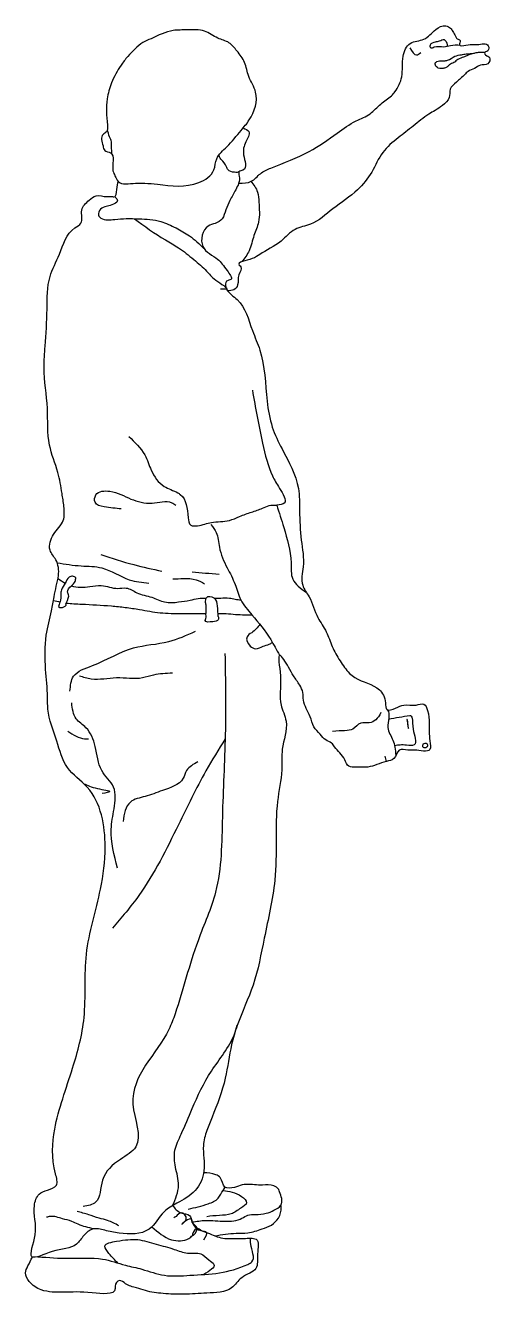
# Model space of a CAD drawing. Header units: metres. Extents: x -10 to 50, y 0 to 164.
import ezdxf

# ---------------------------------------------------------------- set-up
doc = ezdxf.new("R2010")
doc.units = ezdxf.units.M
doc.layers.add('ceco.net 232', color=7, linetype='Continuous')

msp = doc.modelspace()

# ---------------------------------------------------------------- linework, layer by layer
at = {"layer": 'ceco.net 232'}
for points, knots in [([(6.31, 162.5), (7.25, 162.95), (8.74, 163.68), (11.12, 163.59), (13.22, 163.77), (14.78, 162.5), (16.47, 162.14), (17.49, 160.82), (18.59, 159.47), (18.82, 157.45), (20.43, 155.24), (19.51, 152.41), (17.72, 150.36), (16.4, 148.65), (14.65, 147.23), (14.59, 145.05), (11.62, 143.06), (8.37, 143.52), (5.62, 143.8), (3.99, 143.84), (2.15, 143.43), (1.66, 144.72), (1.05, 145.82), (1.85, 147.79), (0.2, 147.86), (0.09, 148.72), (-0.17, 149.36), (-0.03, 150.14), (0.71, 150.43), (0.56, 152.29), (0.41, 154.27), (1.16, 156.96), (2.16, 158.76), (3.24, 160.19), (4.21, 161.15), (5.17, 162.12), (5.94, 162.31), (6.31, 162.5)], [0, 0, 0, 0, 3.045398, 4.851979, 7.113249, 9.063956, 10.614214, 12.093128, 13.891851, 15.77048, 17.99094, 21.691313, 23.405358, 26.225451, 28.256759, 29.733109, 32.293652, 37.638249, 39.299659, 40.503003, 42.770507, 43.595012, 44.296788, 46.646651, 47.451972, 48.078721, 48.93478, 49.610775, 50.162131, 51.037532, 54.419349, 56.59088, 59.170198, 60.602985, 61.931567, 63.296426, 64.581706, 64.581706, 64.581706, 64.581706]), ([(17.65, 143.79), (18.24, 143.79), (19.36, 143.79), (20.4, 145.14), (23.02, 146.27), (26.58, 147.53), (30.03, 150), (32.55, 151.82), (34.74, 152.61), (35.97, 154.1), (37.23, 154.82), (38.22, 155.98), (39.04, 157.73), (38.71, 159.92), (39.63, 162.23), (41.88, 162.16), (42.9, 163.66), (44.25, 164.33), (45.11, 163.94), (45.41, 163.37), (45.69, 162.92), (45.91, 162.44), (46.54, 162.34), (46, 161.43), (47.31, 161.76), (48.04, 161.74), (48.94, 161.75), (49.75, 161.97), (50.14, 161.35), (49.96, 160.83), (49.33, 160.73), (49.72, 160.26), (50.38, 160.17), (50, 158.93), (48.92, 159.27), (48.24, 158.54), (47.41, 158.39), (46.74, 157.61), (45.93, 156.95), (44.88, 156.07), (45.1, 154.72), (44.09, 153.87), (43.18, 153.22), (41.8, 152.49), (40.3, 151.17), (38.24, 149.64), (36.09, 147.87), (35.01, 145.15), (32.9, 142.54), (29.93, 140.69), (27.52, 138.41), (24.75, 137.99), (23.05, 135.94), (20.83, 134.94), (19.42, 133.85), (17.18, 133.55), (18.22, 132.79), (17.41, 131.81), (17.74, 130.77), (17.07, 129.86), (16.51, 129.86), (16.21, 129.86)], [0, 0, 0, 0, 1.657498, 3.1908, 4.740086, 10.131664, 14.482545, 17.389334, 19.43818, 21.303529, 23.047965, 23.714815, 25.863206, 28.52697, 30.412691, 32.270275, 34.274816, 35.628313, 36.32906, 36.83513, 37.537274, 37.939754, 38.381301, 38.946951, 39.766564, 40.82226, 41.666243, 42.415299, 43.045155, 43.401417, 43.940152, 44.225707, 44.83595, 45.687288, 46.660878, 47.531811, 48.453839, 49.066217, 50.508026, 51.733845, 52.799374, 54.150264, 55.309486, 56.257649, 58.790289, 61.255696, 64.020127, 66.938835, 69.860854, 73.904145, 77.430463, 79.526272, 81.888971, 85.160293, 86.276801, 88.147158, 88.42885, 89.503267, 90.828385, 91.612624, 92.446759, 92.446759, 92.446759, 92.446759]), ([(39.84, 161.3), (40.1, 160.83), (40.49, 160.13), (41.04, 160.55), (41.23, 160.69)], [0, 0, 0, 0, 1.249983, 1.852962, 1.852962, 1.852962, 1.852962]), ([(46.33, 161.62), (45.92, 161.65), (45.2, 161.69), (44.09, 161.26), (43.29, 161.63), (42.47, 161.11), (42.43, 161.93), (43.1, 162.1), (43.69, 162.17), (44.38, 162.59), (44.63, 161.89), (44.66, 161.58), (44.67, 161.52)], [0, 0, 0, 0, 1.224575, 2.142942, 3.38885, 3.819774, 4.237181, 5.024351, 5.544775, 6.165872, 6.92938, 7.115196, 7.115196, 7.115196, 7.115196]), ([(49.51, 160.7), (49.29, 160.71), (48.86, 160.72), (48.22, 160.63), (47.66, 160.5), (47.18, 160.3), (46.69, 160.06), (46.06, 159.9), (45.57, 159.36), (44.99, 159.21), (44.69, 158.83), (44.32, 158.67), (43.92, 158.62), (43.46, 158.66), (43.06, 158.99), (43.14, 159.5), (43.65, 159.67), (44.15, 159.62), (44.94, 159.69), (45.56, 160.29), (46.43, 160.4), (47.27, 160.57), (47.84, 160.58), (48.21, 160.62)], [0, 0, 0, 0, 0.673993, 1.282269, 1.945175, 2.378052, 2.818773, 3.602503, 4.261551, 4.944755, 5.30018, 5.677732, 6.104074, 6.510528, 7.050324, 7.459887, 7.747605, 8.552542, 8.99879, 10.078084, 10.945768, 11.55702, 12.664067, 12.664067, 12.664067, 12.664067]), ([(1.24, 147.54), (1.21, 147.86), (1.17, 148.39), (1.23, 149.17), (0.88, 149.87), (0.73, 150.4), (0.64, 150.71)], [0, 0, 0, 0, 0.988222, 1.595988, 2.30066, 3.259946, 3.259946, 3.259946, 3.259946]), ([(18.23, 150.94), (18.56, 150.79), (19.32, 150.44), (18.4, 148.94), (18.06, 147.55), (18.93, 145.48), (17.53, 145.36), (17.93, 144.18), (17.31, 143), (16.55, 141.62), (15.95, 140.38), (15.68, 139.13), (14.66, 138.54), (13.07, 138.22), (12.34, 135.23), (15.03, 134.15), (15.83, 132.85), (17.1, 131.26), (15.87, 131.19), (15.91, 130.59), (16, 130.32), (16, 130.3)], [0, 0, 0, 0, 0.815926, 2.179905, 3.899837, 5.872487, 6.432117, 6.979486, 8.814732, 10.407895, 11.694891, 12.968948, 14.02956, 15.012974, 17.727616, 20.255268, 22.172209, 23.418056, 24.041377, 24.781954, 24.827881, 24.827881, 24.827881, 24.827881]), ([(17.68, 145.25), (17.61, 145.15), (16.95, 145.2), (16.3, 145.32), (16, 146.12), (15.57, 146.75), (15.18, 147.04), (15.11, 147.46)], [0.4011567, 0.4011567, 0.4011567, 0.4011567, 0.4417041, 0.505732, 0.539776, 0.6164665, 0.6552364, 0.6552364, 0.6552364, 0.6552364]), ([(16.09, 130.07), (16.39, 129.47), (18.39, 128.39), (19.13, 125.18), (21.06, 121.02), (21.1, 116.63), (21.83, 112.26), (23.59, 108.64), (25.58, 105.19), (25.51, 101.05), (25.67, 97.69), (26.21, 94.83), (25.78, 92.91), (25.86, 91.5), (27.13, 89.95), (27.63, 87.69), (29.11, 85.77), (29.69, 83.73), (30.76, 81.96), (31.7, 80.55), (33.38, 79.18), (35.76, 78.86), (36.73, 76.96), (36.68, 75.29), (38.06, 75.85), (39.13, 76.39), (40.4, 76.02), (41.71, 76.58), (42.29, 75.22), (42.34, 73.64), (42.29, 72.08), (42.71, 69.89), (40.7, 70.47), (39.53, 70.3), (38.2, 70.68), (37.99, 69.1), (36.23, 68.88), (34.73, 68.02), (33.11, 68.25), (31.78, 68.08), (31.3, 69.6), (30.35, 70.36), (29.68, 71.4), (28.83, 71.65), (28.19, 72.51), (27.25, 73.36), (26.92, 75.04), (25.95, 76.37), (26.05, 77.87), (25.53, 78.93), (24.73, 79.96), (24.11, 81.19), (22.45, 83.81), (23.41, 79), (22.67, 76.79), (24.29, 73.64), (23.09, 70.83), (23.37, 67.33), (22.47, 63.45), (22.52, 58.65), (22.48, 52.69), (20.99, 46.5), (19.85, 40.06), (17.71, 35.7), (16.51, 31.66), (16.04, 27.56), (14.66, 23.91), (13.48, 21.09), (12.83, 18.76), (13.52, 16.06), (12.23, 13.07), (9.9, 11.87), (7.6, 10.56), (6.2, 7.59), (2.74, 7.66), (0.44, 8.15), (-1.28, 8.61), (-2.47, 7.54), (-3.65, 5.73), (-6.1, 5.89), (-10.06, 3.78), (-8.09, 8.32), (-9.19, 10.56), (-8.41, 12.95), (-7.12, 13.41), (-5.59, 13.89), (-6.64, 17.19), (-6.39, 22.05), (-3.88, 28.7), (-1.9, 36.18), (-2.63, 44.15), (-0.23, 51.35), (0.7, 58.58), (-0.39, 64.9), (-4.94, 67.88), (-5.87, 71.8), (-7.13, 74.75), (-7.07, 77.92), (-7.44, 81.09), (-7.51, 84.89), (-6.65, 87.96), (-6.28, 90.09), (-6, 91.61), (-5.55, 93.18), (-5.76, 94.92), (-7.16, 96.37), (-6.45, 98.5), (-4.84, 99.87), (-4.95, 101.92), (-5.28, 103.95), (-5.74, 106.66), (-7.23, 110.16), (-6.94, 114.84), (-7.7, 119.06), (-7.35, 123.36), (-7.1, 127.24), (-7.2, 131.44), (-5.32, 134.74), (-4.64, 137.57), (-2.35, 138.62), (-3.02, 140.41), (-1.87, 141.48), (-0.76, 142.41), (0.37, 141.93), (1.12, 142.12), (1.78, 141.88), (1.87, 143.11), (1.97, 143.72), (2.03, 144.02)], [25.054522, 25.054522, 25.054522, 25.054522, 26.983393, 31.454442, 34.150207, 40.835639, 44.249798, 47.360467, 52.904718, 55.788363, 59.584204, 63.084952, 64.305481, 65.465061, 67.163249, 70.105786, 72.246927, 74.286259, 76.398092, 78.446202, 79.304512, 82.851439, 84.713041, 85.626429, 86.735016, 87.895505, 89.482029, 90.478546, 91.41338, 93.109146, 95.389833, 96.479564, 98.465193, 99.357614, 100.448352, 101.740365, 102.781115, 105.285477, 106.772847, 107.769361, 108.748164, 110.885795, 111.515505, 112.345874, 113.381209, 114.649215, 116.041457, 118.364733, 119.33524, 120.383127, 121.836499, 123.136361, 125.039105, 127.699985, 131.488842, 133.681457, 137.340418, 140.001299, 144.14514, 149.15852, 154.353967, 161.962968, 168.206311, 173.847043, 176.421113, 180.823124, 186.179337, 188.024046, 190.016875, 193.303688, 196.079384, 198.981285, 200.97107, 203.936993, 207.858981, 209.764668, 211.341504, 212.731485, 214.214446, 217.500625, 220.201825, 223.072511, 226.866994, 228.472045, 229.650892, 230.972007, 232.450833, 238.246681, 246.482354, 253.179541, 261.403832, 270.005779, 275.524447, 283.579272, 287.217616, 290.900771, 295.191156, 296.736097, 300.331134, 304.780451, 308.004838, 309.837825, 311.273198, 312.653414, 314.724727, 316.174826, 318.267134, 320.468256, 322.270024, 323.963314, 326.742337, 330.451739, 335.204853, 340.523769, 343.271537, 348.076375, 352.311493, 355.463159, 359.408125, 360.407714, 362.114301, 363.71174, 364.783396, 366.189359, 366.908983, 367.065137, 368.130725, 369.166521, 369.166521, 369.166521, 369.166521]), ([(19.25, 144.02), (19.59, 143.58), (20.21, 142.78), (20.27, 140.9), (20.47, 138.96), (19.52, 136.97), (19.18, 135.08), (18.41, 134.06), (18.03, 133.6)], [0, 0, 0, 0, 1.624198, 2.941628, 5.51298, 7.339176, 9.418733, 11.162686, 11.162686, 11.162686, 11.162686]), ([(1.6, 142.04), (1.79, 141.85), (2.21, 141.39), (1.21, 140.93), (0.49, 140.79), (-0.3, 140.53), (-0.67, 139.71), (0.14, 138.9), (1.53, 139.1), (3.13, 139.23), (5.13, 139.16), (7.38, 139.04), (9.51, 138.03), (11.46, 136.95), (12.56, 135.91), (13.16, 135.33)], [0.017814, 0.017814, 0.017814, 0.017814, 0.666814, 1.574294, 2.320611, 3.121721, 3.946308, 4.429755, 6.234687, 7.72231, 9.370944, 12.210064, 14.366664, 16.384527, 18.877527, 18.877527, 18.877527, 18.877527]), ([(4.14, 139.19), (5.44, 138.23), (7.28, 136.87), (10.06, 135.4), (11.73, 133.97), (13.5, 132.53), (14.38, 131.26), (16.78, 129.96), (15.64, 130.05), (15.29, 130.07)], [0, 0, 0, 0, 4.870531, 6.853552, 9.350127, 11.582993, 13.254978, 15.077814, 15.874357, 15.874357, 15.874357, 15.874357]), ([(19.43, 116.97), (19.83, 114.71), (20.49, 111.03), (21.6, 106.47), (22.88, 104.4), (24.18, 102.27), (22.99, 102.13), (22.59, 102.09)], [0, 0, 0, 0, 6.994307, 11.405156, 13.271786, 15.270176, 16.280504, 16.280504, 16.280504, 16.280504]), ([(3.41, 110.99), (4.2, 110.24), (5.54, 109), (6.26, 106.42), (7.65, 104.41), (9.32, 103.99), (10.89, 102.97), (11.02, 101.33), (11.25, 99.35), (12.74, 99.41), (14.22, 100.04), (16.2, 99.88), (17.83, 100.69), (19.28, 101.18), (20.57, 101.59), (21.6, 102.13), (22.25, 102.1), (22.59, 102.09)], [0, 0, 0, 0, 3.176033, 5.323662, 7.992443, 9.950925, 10.326724, 13.522247, 14.510494, 15.406113, 17.260033, 19.593183, 21.020495, 22.663966, 24.171699, 25.096596, 26.085209, 26.085209, 26.085209, 26.085209]), ([(2.43, 101.62), (1.73, 101.67), (0.62, 101.76), (-1.16, 102.19), (-0.91, 103.93), (1.51, 104.04), (3.18, 103.03), (5.03, 102.41), (6.79, 102.25), (8.45, 102.82), (9.34, 102.21), (9.51, 102.09)], [0, 0, 0, 0, 2.234326, 3.533431, 4.489279, 6.347107, 9.27136, 10.657858, 12.088059, 14.62425, 15.240151, 15.240151, 15.240151, 15.240151]), ([(22.59, 102.09), (22.89, 101.13), (23.67, 98.68), (24.58, 95.58), (24.33, 92.24), (25.69, 91.31), (26.43, 90.8)], [0, 0, 0, 0, 3.020822, 7.700205, 9.810541, 12.285085, 12.285085, 12.285085, 12.285085]), ([(14.06, 99.57), (14.32, 99.25), (15.01, 98.41), (15.04, 96.29), (16.08, 94.11), (17.24, 91.95), (17.82, 89.67), (19.74, 87.49), (21.59, 85.23), (22.57, 83.34), (22.93, 82.65)], [0, 0, 0, 0, 1.222672, 3.184739, 6.029679, 8.406621, 10.547785, 12.965558, 16.976807, 19.31328, 19.31328, 19.31328, 19.31328]), ([(-0.21, 95.71), (1.21, 95.24), (3.81, 94.38), (6.49, 93.81), (7.71, 93.54)], [0, 0, 0, 0, 4.477707, 8.219231, 8.219231, 8.219231, 8.219231]), ([(-5.86, 94.64), (-4.83, 94.47), (-2.91, 94.15), (0.4, 94.22), (3, 92.29), (5.16, 92.09), (6.02, 92.01)], [0, 0, 0, 0, 3.144895, 5.851908, 9.708001, 12.278555, 12.278555, 12.278555, 12.278555]), ([(-3.45, 92.69), (-3.45, 92.57), (-3.48, 92.12), (-4.05, 91.63), (-4.71, 90.96), (-4.15, 90.25), (-4.85, 89.31), (-4.47, 89.04), (-6.02, 88.5), (-5.34, 89.75), (-5.44, 90.39), (-5.34, 91.28), (-4.79, 91.94), (-4.51, 92.74), (-3.73, 92.98), (-3.56, 92.76), (-3.45, 92.69)], [0, 0, 0, 0, 0.542271, 1.289871, 2.229223, 2.784391, 3.722772, 4.060213, 5.582636, 6.138883, 7.11558, 7.716551, 8.730189, 9.640444, 10.102149, 10.83823, 10.83823, 10.83823, 10.83823]), ([(9.14, 92.54), (9.6, 92.56), (10.59, 92.61), (12.04, 92.6), (12.86, 92.11), (13.21, 91.91)], [0, 0, 0, 0, 1.374486, 3.019726, 4.200731, 4.200731, 4.200731, 4.200731]), ([(-4.01, 91.65), (-3.26, 91.42), (-1.91, 91.45), (0.09, 91.87), (1.61, 91.14), (3.24, 91.53), (4.57, 90.54), (6.34, 90.3), (8.04, 89.38), (9.78, 89.53), (11.23, 89.73), (12.39, 90.06), (13.09, 90.07), (13.42, 90.07)], [1.982585, 1.982585, 1.982585, 1.982585, 4.370775, 5.860268, 8.024022, 9.090934, 10.605951, 12.643331, 14.416967, 16.224374, 17.725337, 18.816095, 19.818268, 19.818268, 19.818268, 19.818268]), ([(-4.69, 89.41), (-4.03, 89.33), (-2.06, 89.26), (0.48, 89.12), (2.99, 88.87), (5.09, 88.55), (7.52, 88.07), (10.09, 88.07), (12.07, 88.08), (13.08, 88.07), (13.39, 88.07)], [1.683292, 1.683292, 1.683292, 1.683292, 3.689412, 7.542908, 9.35978, 11.234231, 13.908493, 16.7833, 18.915114, 19.838361, 19.838361, 19.838361, 19.838361]), ([(15.01, 87.69), (14.98, 88.08), (14.95, 88.9), (14.76, 90.22), (13.34, 90.35), (13.31, 89.54), (13.44, 88.91), (13.41, 88.41), (13.39, 88.07)], [0, 0, 0, 0, 1.429134, 2.523647, 3.595106, 4.122667, 4.601823, 5.602736, 5.602736, 5.602736, 5.602736]), ([(14.49, 90.05), (14.78, 90.05), (15.43, 90.06), (16.34, 90.13), (17.19, 89.91), (17.69, 89.86), (17.94, 89.83)], [20.889576, 20.889576, 20.889576, 20.889576, 21.736717, 22.848968, 23.603365, 24.350627, 24.350627, 24.350627, 24.350627]), ([(15.01, 87.69), (15.03, 87.53), (15.07, 87.08), (14.26, 87.01), (13.16, 86.87), (13.47, 87.56), (13.42, 87.87), (13.39, 88.07)], [0, 0, 0, 0, 0.437103, 1.178084, 2.167237, 2.438464, 3.1198, 3.1198, 3.1198, 3.1198]), ([(14.98, 88.08), (15.24, 88.09), (15.89, 88.08), (17.35, 87.92), (18.55, 87.9), (19.37, 87.89)], [21.431306, 21.431306, 21.431306, 21.431306, 22.205524, 23.367813, 25.825778, 25.825778, 25.825778, 25.825778]), ([(-4.2, 78), (-4.14, 78.72), (-3.99, 80.43), (-0.11, 81.57), (3.47, 83.94), (8.37, 84.1), (10.91, 85.25), (12.04, 85.77)], [0, 0, 0, 0, 1.983769, 4.783901, 10.592164, 15.219508, 18.917048, 18.917048, 18.917048, 18.917048]), ([(20.41, 86.64), (20.09, 86.27), (19.6, 85.69), (18.42, 85.02), (18.97, 83.86), (19.93, 83.33), (20.75, 83.87), (21.52, 84), (21.89, 84.24), (22.03, 84.33)], [0, 0, 0, 0, 1.5027, 2.335326, 3.586486, 4.363797, 5.378614, 6.224294, 6.696648, 6.696648, 6.696648, 6.696648]), ([(15.88, 82.88), (15.94, 79.38), (16.04, 72.3), (15.44, 62.06), (15.47, 52.83), (11.76, 44.75), (10.3, 38.65), (7.72, 31.51), (1.96, 26.89), (5.7, 19.37), (1.95, 17.24), (-0.39, 15.21), (-0.17, 11.68), (-1.88, 11.39), (-2.49, 11.29)], [0, 0, 0, 0, 10.500779, 21.197977, 30.938218, 37.633467, 47.557917, 49.716581, 60.45274, 66.016529, 68.563483, 72.120003, 75.122579, 76.82312, 76.82312, 76.82312, 76.82312]), ([(9.07, 80.33), (8.24, 80.3), (6.93, 80.26), (4.6, 79.42), (1.86, 79.98), (-0.91, 79.29), (-2.47, 79.8), (-2.98, 79.97)], [0, 0, 0, 0, 2.453503, 3.923868, 7.301066, 10.560255, 12.15899, 12.15899, 12.15899, 12.15899]), ([(1.97, 55.1), (1.52, 56.78), (0.82, 59.35), (1.56, 62.77), (1.91, 65.71), (-0.58, 67.74), (-0.71, 70.71), (-1.71, 73.19), (-3.73, 74.39), (-3.89, 75.74), (-3.97, 76.49)], [0, 0, 0, 0, 5.090635, 7.780501, 10.596471, 13.215129, 16.444901, 19.167307, 20.885056, 23.005169, 23.005169, 23.005169, 23.005169]), ([(36.79, 75.71), (36.83, 75.67), (37.42, 75.09), (36.52, 73.34), (37.81, 71.69), (37.94, 70.48), (38.01, 69.68)], [0, 0, 0, 0, 0.166115, 2.457113, 4.246616, 6.06487, 6.06487, 6.06487, 6.06487]), ([(36.08, 75.23), (35.69, 74.44), (34.93, 73.77), (33.16, 74.02), (32.58, 72.77), (31.03, 72.91), (29.8, 72.79)], [0, 0, 0, 0, 2.093331, 3.275418, 5.103913, 7.442297, 7.442297, 7.442297, 7.442297]), ([(37.07, 74.4), (37.97, 74.56), (38.89, 74.73), (39.99, 74.89), (40.25, 74.12), (40.03, 73.14), (41.03, 70.8), (39.4, 71.02), (38.61, 71.07), (38.09, 70.98), (37.86, 70.94)], [0, 0, 0, 0, 2.807892, 2.89299, 3.157904, 4.727154, 6.78383, 7.755972, 8.600769, 9.308132, 9.308132, 9.308132, 9.308132]), ([(39.43, 74.34), (39.54, 73.74), (39.73, 72.69), (39.56, 73.75), (39.55, 74.36), (39.44, 74.32), (39.43, 74.31)], [0, 0, 0, 0, 1.16736, 2.041893, 2.321046, 2.360959, 2.360959, 2.360959, 2.360959]), ([(-4.47, 72.83), (-4.12, 72.59), (-3.46, 72.13), (-2.52, 71.85), (-1.98, 71.83), (-1.82, 71.83)], [0, 0, 0, 0, 1.276519, 2.406301, 2.881128, 2.881128, 2.881128, 2.881128]), ([(15.9, 71.82), (15.05, 70.45), (12.83, 66.85), (9.46, 59.92), (5.95, 52.74), (2.48, 48.69), (1.29, 47.3)], [0, 0, 0, 0, 4.832629, 12.6651, 23.151863, 28.615718, 28.615718, 28.615718, 28.615718]), ([(41.57, 71.2), (41.74, 71.25), (42.07, 71.35), (42.16, 70.75), (41.74, 70.61), (41.41, 70.85), (41.53, 71.07), (41.61, 71.22)], [0, 0, 0, 0, 0.436521, 0.841908, 1.2346, 1.462715, 1.87737, 1.87737, 1.87737, 1.87737]), ([(12.36, 68.85), (11.79, 68.54), (10.88, 68.05), (10.37, 65.96), (7.9, 65.23), (5.73, 64.35), (3.1, 63.87), (2.83, 62.11), (2.67, 61.11)], [0, 0, 0, 0, 1.838301, 2.931837, 6.037683, 8.429022, 10.464109, 13.170351, 13.170351, 13.170351, 13.170351]), ([(-2.42, 66.03), (-1.94, 65.81), (-1.04, 65.38), (1.65, 65.06), (0.42, 64.84), (-0.05, 64.76)], [0, 0, 0, 0, 1.873902, 3.525828, 4.555904, 4.555904, 4.555904, 4.555904]), ([(9.09, 11.4), (9.47, 12.27), (10.18, 13.9), (9.39, 16.29), (9.2, 18.62), (10.45, 21.05), (11.82, 24.53), (13.93, 28.97), (16.7, 32.16), (17.36, 34.35), (17.47, 34.74)], [0, 0, 0, 0, 2.741959, 5.138004, 7.298175, 9.541331, 13.138826, 18.601809, 24.232601, 25.446969, 25.446969, 25.446969, 25.446969]), ([(22.95, 13.18), (22.93, 13.28), (22.79, 13.62), (22.03, 14.2), (20.51, 13.93), (19.01, 14.25), (17.75, 14), (16.92, 13.66), (15.55, 13.49), (15.55, 14.96), (14.42, 15.57), (13.66, 15.62), (13.12, 15.65)], [12.219399, 12.219399, 12.219399, 12.219399, 12.536823, 13.345582, 14.79976, 16.920434, 17.959465, 18.508006, 19.750764, 21.099846, 21.771352, 23.38279, 23.38279, 23.38279, 23.38279]), ([(11.13, 10.94), (11.99, 11.13), (13.32, 11.43), (14.88, 12.08), (15.41, 13.01), (15.72, 13.48), (15.91, 13.76)], [0, 0, 0, 0, 2.675311, 4.138847, 4.793091, 5.824414, 5.824414, 5.824414, 5.824414]), ([(11.63, 9.27), (12.21, 9.36), (13.63, 9.59), (15.77, 9.27), (17.72, 9.43), (18.84, 10.27), (19.97, 10.21), (21.14, 10.3), (22.22, 10.76), (23.58, 11.54), (23.15, 12.67), (22.95, 13.18)], [0, 0, 0, 0, 1.761056, 4.274701, 6.502543, 7.358075, 8.31788, 9.76144, 10.834405, 11.934038, 13.905013, 13.905013, 13.905013, 13.905013]), ([(15.63, 13.35), (16.42, 13.25), (17.54, 13.11), (19.05, 11.73), (17.72, 10.96), (16.74, 10.18), (15.09, 10.14), (14.05, 10.02), (13.51, 9.96)], [0, 0, 0, 0, 2.513972, 3.566073, 4.583238, 6.056232, 7.590758, 9.242972, 9.242972, 9.242972, 9.242972]), ([(9.09, 11.4), (9.4, 11.02), (9.96, 10.32), (11.42, 10.35), (11.58, 9.17), (12.2, 8.26), (13.69, 7.95), (15.27, 7.03), (17.02, 7.16), (18.31, 7.11), (19.13, 7.21), (20.46, 7.07), (19.92, 5.06), (20.32, 2.93), (17.92, 2.33), (16.63, 0.11), (13.55, 0.12), (10.68, -0.16), (7.98, -0.02), (5.91, 0.21), (4.32, 0.82), (3.17, 1), (2.2, 2), (1.58, 1.16), (1.78, -0.29), (-2.13, 0.32), (-4.62, 0.14), (-7.71, 0.17), (-9.4, 1.28), (-10.15, 2.61), (-9.58, 3.69), (-9.26, 4.35), (-9.07, 4.73)], [0, 0, 0, 0, 1.417268, 2.591424, 3.547585, 4.512864, 5.762518, 7.891899, 9.889981, 10.864735, 11.747875, 12.457891, 14.368274, 16.257529, 18.454068, 20.308025, 23.57994, 26.574405, 29.252018, 31.589323, 32.800399, 34.310735, 35.202407, 36.135935, 36.450417, 39.434677, 43.212304, 46.062653, 47.983211, 49.180893, 50.12589, 51.41579, 51.41579, 51.41579, 51.41579]), ([(-1.1, 8.38), (-1.79, 8.54), (-2.79, 8.75), (-4.06, 9.44), (-5.29, 9.67), (-6.4, 10.12), (-7.09, 9.92), (-7.25, 9.88)], [0, 0, 0, 0, 2.116662, 3.029091, 4.28429, 5.89878, 6.402573, 6.402573, 6.402573, 6.402573]), ([(2.11, 8.78), (1.65, 9.04), (0.84, 9.48), (-0.52, 9.76), (-1.81, 10.26), (-2.78, 10.5), (-3.29, 10.63)], [0, 0, 0, 0, 1.587556, 2.723501, 4.156355, 5.722831, 5.722831, 5.722831, 5.722831]), ([(13.15, 6.98), (13.4, 7.38), (13.82, 8.03), (12.78, 8.01), (12.12, 8.89), (11.28, 6.86), (12.76, 8.64), (11.59, 8.94), (11.57, 10.11), (9.61, 8.47), (11.29, 9.69), (10.2, 10.81), (9.68, 10.05), (9.34, 9.88), (9.24, 9.83)], [0, 0, 0, 0, 1.006737, 1.637737, 2.403812, 3.454873, 4.500092, 5.581014, 5.938837, 7.317202, 8.150998, 9.19837, 10.009135, 10.347899, 10.347899, 10.347899, 10.347899]), ([(14.58, 7.48), (15.49, 7.64), (16.9, 7.88), (18.99, 7.76), (20.49, 8.31), (21.93, 8.78), (22.92, 9.75), (23.22, 10.79), (23.13, 11.35), (23.11, 11.45)], [0, 0, 0, 0, 2.784555, 4.276378, 6.19002, 7.509075, 8.785002, 10.202033, 10.505182, 10.505182, 10.505182, 10.505182]), ([(6.42, 8.66), (7.19, 7.97), (8.51, 6.76), (10.78, 6.77), (11.52, 7.39), (11.68, 7.52)], [0, 0, 0, 0, 3.039622, 5.27344, 5.903655, 5.903655, 5.903655, 5.903655]), ([(-8.38, 4.77), (-7, 4.67), (-4.22, 4.46), (-0.34, 4.78), (2.69, 3.7), (5.39, 3.15), (8.09, 2.12), (11.52, 2.41), (15.21, 2.53), (17.79, 3.28), (19.99, 4.33), (19.12, 5.93), (19.2, 6.93), (19.22, 7.18)], [0, 0, 0, 0, 4.138415, 8.389128, 11.481087, 13.644033, 16.685284, 19.990388, 23.833004, 27.666746, 28.278403, 30.589967, 31.363631, 31.363631, 31.363631, 31.363631]), ([(1.98, 3.97), (1.62, 4.34), (1.03, 4.95), (-0.15, 6.45), (2.5, 6.88), (4.42, 7.19), (6.98, 6.38), (9.11, 5.84), (10.95, 5.07), (12.75, 5.44), (13.61, 4.45), (14.97, 3.58), (13.88, 2.92), (13.14, 2.48)], [0, 0, 0, 0, 1.66989, 2.749387, 4.395669, 7.131736, 9.612905, 12.019696, 13.814058, 15.548474, 16.859588, 17.713249, 19.552452, 19.552452, 19.552452, 19.552452])]:
    msp.add_open_spline(points, degree=3, knots=knots, dxfattribs=at)
for points in [[(-5.75, 92.6), (-5.44, 92.39), (-5.14, 92.18), (-4.82, 92)], [(11.62, 93.44), (12.79, 93.35), (13.95, 93.26), (15.11, 93.17)], [(-6.33, 89.77), (-6.05, 89.69), (-5.77, 89.62), (-5.49, 89.55)], [(36.78, 68.91), (36.73, 69.14), (36.67, 69.36), (36.61, 69.59)]]:
    msp.add_open_spline(points, degree=3, dxfattribs=at)

doc.saveas('drawing.dxf')
